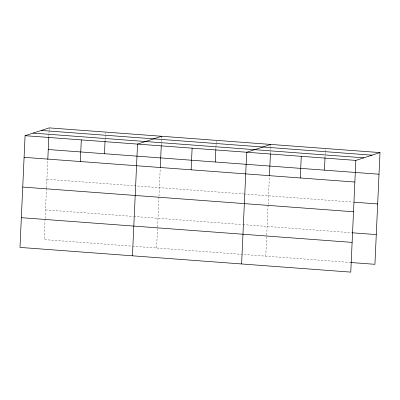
<?xml version="1.0" encoding="UTF-8"?>
<svg xmlns="http://www.w3.org/2000/svg" width="400" height="400" viewBox="0 0 400 400"><rect width="100%" height="100%" fill="white"/><g stroke="black" fill="none" stroke-linecap="round" stroke-linejoin="round"><path stroke-width="0.3" stroke-dasharray="2 1.5" d="M45.085 219.16L44.155 239.6L131.9 246.15M45.115 218.545L46.48 188.435M46.51 187.825L47.77 160.05M48.835 136.54L48.95 134.065M48.98 133.445L49.09 130.975M49.12 130.355L49.2 128.5M105.07 140.74L105.18 138.265M105.21 137.645L105.435 132.7M156.62 248L157.545 227.56M157.575 226.945L158.94 196.835M158.97 196.225L160.23 168.45M161.3 144.94L161.41 142.465M161.44 141.845L161.665 136.9M215.875 149.015L215.99 146.54M216.015 145.925L216.13 143.45M216.155 142.83L216.24 140.975M265.775 256.15L266.7 235.715M266.73 235.095L268.095 204.99M268.125 204.375L269.385 176.605M270.455 153.09L270.705 147.525M270.735 146.91L270.79 145.67M325 157.785L325.365 149.75M46.9 179.25L243.705 193.95M244.325 193.995L352.86 202.1M45.505 209.875L133.25 216.425M133.87 216.475L242.315 224.575M242.935 224.62L351.47 232.725M132.52 246.2L350.74 262.5"/><path stroke-width="0.6" d="M380 152.59L49.23 127.88L25.075 135.695L20 247.41L350.77 272.12L355.845 160.4L380 152.59L374.925 264.305L350.74 262.5M47.8 159.43L48.81 137.155M80.32 161.535L81.305 139.895M104.48 153.725L105.04 141.355M132.46 255.81L137.535 144.095L161.69 136.28M160.26 167.83L161.27 145.555M191.13 169.815L192.11 148.17M215.285 162L215.85 149.635M241.615 263.965L246.69 152.25L270.845 144.435M269.415 175.985L270.425 153.71M300.285 177.965L301.265 156.325M324.44 170.155L325 157.785M41.26 130.46L372.03 155.165M33.045 133.115L363.815 157.825M25.075 135.695L355.845 160.4M48.25 149.525L379.015 174.23M24.09 157.335L354.86 182.045M354.1 202.195L377.665 203.955M22.74 187.06L353.51 211.77M352.09 232.775L376.275 234.58M21.35 217.685L352.12 242.395"/></g></svg>
